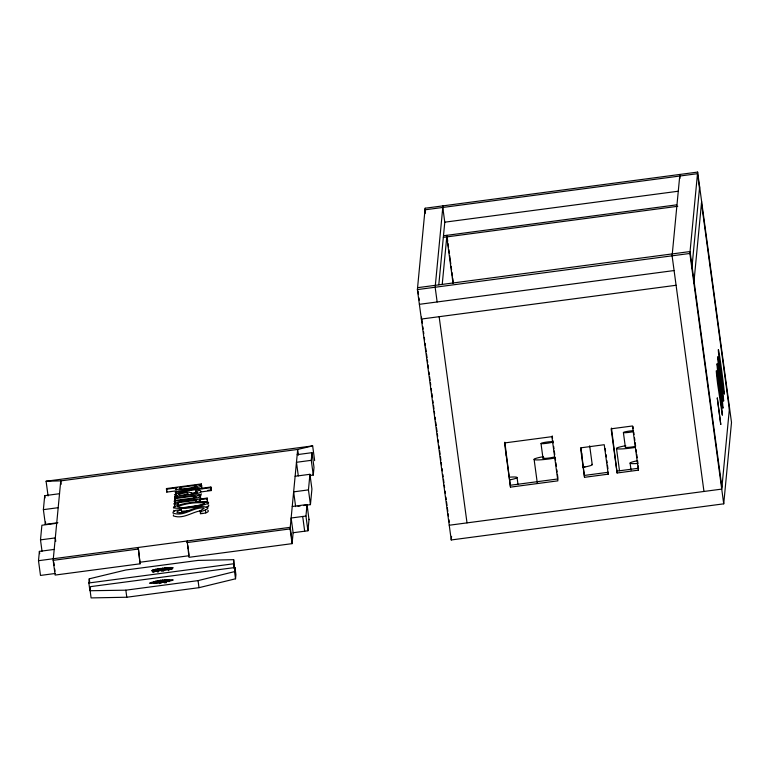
<?xml version="1.0" encoding="UTF-8"?>
<svg xmlns="http://www.w3.org/2000/svg" width="770" height="770" viewBox="0 0 770 770"><rect width="100%" height="100%" fill="white"/><g stroke="black" fill="none" stroke-linecap="round" stroke-linejoin="round"><path stroke-width="1.16" d="M55.296 573.467L40.492 575.431L38.5 560.704L39.395 551.387L54.198 549.424M42.023 551.204L40.492 539.876L41.888 525.246L56.701 523.282M57.904 522.715L45.372 524.38L43.38 509.653L44.718 495.668L59.521 493.705M45.372 524.38L45.594 522.05M140.092 563.804L138.254 547.48L140.092 563.804L55.151 575.065L53.159 560.339L60.753 480.875L297.692 449.449L312.659 445.888L314.641 460.624M89.83 590.157L88.858 582.977L89.262 578.819L125.78 570.002L197.986 560.425L233.676 559.675L234.446 568.924M176.282 490.837L166.801 492.097L166.474 488.565L201.316 483.945L201.644 487.477L201.316 483.945M166.801 492.097L166.474 488.565M174.8 503.079L174.607 500.51L192.394 498.123L196.764 496.766L193.79 496.063L174.78 498.642L175.175 501.53M174.78 498.642L174.848 497.93L200.306 494.552L200.633 498.084M174.973 496.679L175.031 496.034L177.745 495.668L174.453 494.735C179.381 492.502 186.157 490.894 191.403 492.81L191.845 493.801L194.935 493.32L197.418 492.04L195.801 491.01L200.152 490.432L201.201 491.539L200.056 492.675L196.379 493.724L174.973 496.679L175.233 498.604M175.637 494.311L175.445 491.741L210.893 487.035L211.221 490.567L200.585 491.982M178.573 505.803L178.313 503.84L177.543 503.368L179.362 502.521L196.206 500.182L196.466 502.098M181.383 509.576L177.071 511.578L177.071 512.599C187.803 514.148 196.793 503.474 207.862 507.613L207.996 507.988C206.293 510.837 193.924 513.696 204.098 508.498L203.771 508.056C193.106 506.833 184.097 517.199 173 513.051L173.067 512.04L175.733 510.327L181.383 509.576L181.768 512.512L179.834 513.186M292.244 506.496L307.047 504.533L305.95 516.044L291.137 518.008L293.129 532.734L292.09 543.649L189.006 557.316L187.168 540.992L187.466 543.254M196.206 500.182L196.081 501.52L199.68 501.049L199.805 499.701L207.12 498.729L207.188 498.084L199.873 499.056L200.133 500.972M199.873 499.056L178.736 501.934L173.808 503.705L174.453 504.388L178.313 503.878M200.306 494.552L200.238 495.206L197.418 495.582C212.125 497.526 168.899 501.636 174.54 501.164M207.775 510.192L208.381 510.876C208.67 513.561 195.898 514.302 202.048 513.099M201.24 502.444L207.515 501.616L207.188 498.084M211.221 490.567L210.893 487.035M233.839 567.923L233.676 559.675M292.09 543.649L290.097 528.913L297.692 449.449L298.462 455.118M303.601 505.534L310.435 504.629L308.452 489.893L309.935 474.301L295.131 476.264M309.848 475.504L313.265 475.052L311.272 460.325L312.004 452.673L297.201 454.637M293.129 532.734L307.942 530.771L309.039 519.259M310.435 504.629L311.927 489.027L309.935 474.301M313.265 475.052L313.996 467.4L312.004 452.673M417.388 289.597L425.165 208.218L697.649 172.085L731.5 422.441L723.723 503.83L451.239 539.962L417.388 289.597L689.872 253.465L697.649 172.085M421.556 317.134L421.373 319.05L676.079 285.275M442.942 205.859L435.156 287.239L437.148 301.975M438.804 284.717L444.781 222.184L442.789 207.457M442.259 284.111L446.918 235.312M451.239 539.962L451.586 536.372M506.265 455.907L506.448 453.992M510.481 487.131L504.514 442.952L551.898 436.667L557.875 480.846L510.481 487.131L504.851 442.211M581.581 455.513L581.764 453.597M584.709 475.398L608.406 472.251L608.223 474.166L584.526 477.313L581.023 448.13M638.301 465.927L638.426 470.162L617.107 472.992L611.476 428.053M679.881 174.444L672.104 255.823L703.963 491.453M691.864 268.191L699.641 186.812M693.857 282.917L701.634 201.538M729.508 407.715L721.731 489.104L449.247 525.236M90.129 590.734L90.533 586.634L234.956 567.519L235.918 574.699L235.524 578.799L199.006 587.674L126.8 597.231L91.091 597.915L90.129 590.734L125.847 590.176L198.054 580.619L234.552 571.619L234.956 567.519M173.452 514.928L173.394 515.929C183.424 519.404 192.009 511.886 201.374 510.674M176.08 491.356L175.589 491.953L176.455 492.492M175.464 497.064L175.156 498.065M180.565 487.333L179.064 488.45L181.393 488.979L188.525 488.334L197.774 486.149L194.983 485.427L180.565 487.333L180.825 489.258M152.422 570.185L151.68 570.859L161.402 570.57L169.852 569.136L173.26 567.798L167.812 567.567L155.713 569.28L152.422 570.185L152.701 572.235M206.196 507.392L208.622 506.208L208.728 505.168L207.881 504.812M199.507 495.918L201.076 495.197L201.24 493.762M183.173 507.661L197.293 505.649M584.95 466.976L582.909 467.332A14.948 1.559 -7.7 0 0 584.69 467.024L587.789 466.37A14.948 1.559 -7.7 0 0 591.764 464.32M233.281 563.823L88.858 582.977M444.781 222.184L678.168 191.239M443.501 235.774L676.715 204.839M443.347 237.362L677.783 206.283M417.571 287.682L690.055 251.549L721.913 487.189M419.381 304.323L674.096 270.549M48.087 495.967L46.094 481.24L312.659 445.888M311.272 460.325L296.469 462.289L298.308 475.879M166.416 489.21L177.081 487.795L175.396 489.383L178.621 489.797A12.349 1.29 -7.7 0 0 185.609 489.345L194.078 488.161A11.165 1.165 -7.7 0 0 199.796 486.909L201.836 485.774L198.583 484.946L201.249 484.59M43.38 509.653L58.193 507.69M175.377 492.386L210.836 487.689M207.736 490.384L211.288 489.922M191.133 493.233L197.043 492.454M308.452 489.893L293.639 491.857L295.632 506.593M40.492 539.876L55.296 537.912L55.758 541.31M297.913 506.285L300.185 505.986M510.664 485.216L558.058 478.93M617.29 471.076L638.619 468.247M38.5 560.704L290.252 527.325L292.244 542.051M53.159 560.339L138.1 549.077M187.014 542.59L290.097 528.913M140.246 562.206L189.151 555.719M189.073 510.625L181.556 511.338M199.642 505.476L201.605 505.409M46.094 481.24L60.753 480.875L61.215 484.272M201.326 488.093L202.231 488.652M200.344 498.748L201.211 499.287M174.703 511.165L173.635 510.327M161.912 571.34L160.718 568.375L160.997 570.474M161.392 582.274L160.593 580.291C121.111 588.646 203.165 577.173 160.593 580.291L161.007 583.371M163.712 571.003L162.547 568.116L162.961 571.176M159.968 583.525L158.774 580.561L159.188 583.641M159.717 570.637L158.928 568.664L159.207 570.714M163.221 582.043L162.431 580.051L162.701 582.101M165.155 569.887L164.376 567.894L164.693 570.262M157.812 582.823L157.042 580.859L157.311 582.909M158.389 571.918L157.253 568.963L157.667 572.043M165.386 582.851L164.231 579.839L164.655 582.919M156.166 583.131L155.424 581.167L155.704 583.217M166.898 569.713L166.147 567.702L166.426 569.762M156.435 571.244L155.713 569.28L155.992 571.33M166.695 581.697L165.964 579.675L166.378 582.755M154.674 583.439L153.981 581.475L154.26 583.525M168.88 570.609L167.812 567.567L168.226 570.647M168.235 581.591L167.552 579.56L167.831 581.61M155.04 571.552L154.375 569.588L154.655 571.648M169.977 569.511L169.323 567.471L169.602 569.531M169.593 581.543L168.977 579.492L169.246 581.543M153.962 572.187L153.269 569.896L153.548 571.946M171.229 569.492L170.642 567.432L170.921 569.492M699.487 188.409L697.495 173.683L425.011 209.815L425.473 213.213M701.48 203.136L729.354 409.313M679.727 176.041L680.035 178.303M689.872 253.465L723.723 503.83M632.959 426.387L633.267 428.717M633.739 432.201L634.057 434.53M634.528 438.014L634.846 440.344M635.154 442.673L635.625 446.157M636.097 449.642L636.415 451.971M636.732 454.3L637.204 457.784M637.675 461.269L637.984 463.598M638.426 470.162L632.459 425.983L611.13 428.813L617.107 472.992M630.101 463.088L631.063 470.152M623.382 432.49L625.375 447.226M616.491 448.4L619.513 470.788M605.22 448.689L605.538 451.047M606.019 454.579L606.337 456.937M606.808 460.47L607.126 462.828M607.453 465.186L607.925 468.718M608.223 474.166L604.238 444.714L580.541 447.861L584.526 477.313M589.685 445.811L592.226 464.666M552.234 435.916L552.552 438.236M552.87 440.565L553.178 442.885M553.649 446.379L553.967 448.698M554.284 451.028L554.756 454.512M555.228 458.006L555.536 460.325M555.853 462.655L556.325 466.139M556.797 469.633L557.114 471.952M557.422 474.281L557.894 477.766M540.992 443.453L542.985 458.179M534.101 459.353L537.287 482.915M517.065 477.554L518.018 484.619M447.399 238.892L447.726 241.28M448.044 243.657L448.535 247.237M448.852 249.615L449.333 253.195M449.661 255.573L450.787 263.918M451.114 266.305L451.595 269.875M451.913 272.262L452.394 275.833M452.722 278.22L453.203 281.791M446.764 236.91L453.049 283.389M425.165 208.218L425.473 210.489M439.141 316.701L467.015 522.878M418.033 291.079L418.495 294.477M418.947 297.884L419.255 300.146M421.873 319.521L422.364 323.102M422.846 326.673L423.163 329.06M423.49 331.437L423.808 333.824M424.289 337.395L424.617 339.782M425.098 343.362L425.425 345.74M425.743 348.127L426.224 351.697M426.551 354.084L427.032 357.655M427.36 360.042L427.677 362.429M427.995 364.807L428.486 368.387M428.967 371.958L429.285 374.345M429.612 376.732L430.093 380.303M430.42 382.69L430.738 385.067M431.219 388.648L431.547 391.025M431.864 393.412L432.355 396.983M432.836 400.564L433.154 402.951M433.481 405.328L433.962 408.909M434.28 411.286L434.607 413.673M435.089 417.244L435.416 419.631M435.733 422.018L436.215 425.589M436.542 427.976L437.023 431.547M437.341 433.933L437.668 436.32M438.149 439.891L438.476 442.278M438.958 445.849L439.275 448.236M439.603 450.614L440.084 454.194M440.411 456.581L440.892 460.152M441.21 462.539L441.537 464.916M442.019 468.497L442.336 470.874M442.827 474.455L443.145 476.842M443.472 479.219L443.953 482.8M444.271 485.177L444.598 487.564M445.079 491.135L445.406 493.522M445.888 497.102L446.205 499.48M446.533 501.867L447.014 505.438M447.332 507.825L447.822 511.396M448.14 513.782L448.467 516.169M448.949 519.74L449.266 522.127M307.047 504.533L309.001 519.654M305.95 516.044L307.942 530.771M302.697 516.468L304.679 531.204M234.552 571.619L235.524 578.799M207.12 498.729L207.515 501.616M205.455 510.106L205.84 512.984M199.805 499.701L200.2 502.589M200.123 510.76L200.508 513.696M195.801 491.01L196.061 492.935M194.983 485.427L195.243 487.343M193.79 496.063L194.175 499.008M198.054 580.619L199.006 587.674M187.774 545.526L188.236 548.923M188.544 551.185L189.006 554.583M178.005 502.906L178.399 505.794M175.445 491.741L175.83 494.619M174.848 497.93L175.242 500.808M174.607 500.51L174.992 503.397M174.453 504.388L174.848 507.276M171.72 567.452L171.989 569.502M125.847 590.176L126.8 597.231M89.262 578.819L89.676 581.899M53.765 562.139L54.227 565.536M54.689 568.934L54.997 571.205M44.718 495.668L45.026 497.94M39.395 551.387L39.694 553.649M634.981 447.466A14.948 1.559 -7.7 0 1 617.222 448.804A14.948 1.559 -7.7 0 1 625.769 445.714M635.443 446.331A5.977 0.626 -7.7 0 1 628.282 447.38A5.977 0.626 -7.7 0 1 625.596 447.033M633.45 431.604A5.977 0.626 -7.7 0 1 625.076 432.711A5.977 0.626 -7.7 0 1 625.163 431.816A5.977 0.626 -7.7 0 1 633.537 430.7M637.377 463.482A14.948 1.559 -7.7 0 1 637.647 460.72M554.612 456.803A5.977 0.626 -7.7 0 1 546.585 458.285A5.977 0.626 -7.7 0 1 543.812 457.755M555.324 457.958A14.948 1.559 -7.7 0 1 535.362 459.844A14.948 1.559 -7.7 0 1 543.379 456.668M509.788 477.15A14.948 1.559 -7.7 0 1 509.528 479.912M208.583 502.762L208.237 503.33C197.438 507.411 184.944 509.307 173.481 507.931L173.587 506.891C184.386 502.8 196.879 500.895 208.333 502.29L208.583 502.762M177.398 506.544C183.934 509.384 196.62 506.111 204.425 503.676L204.502 502.935C195.522 502.098 185.897 503.522 177.398 506.544M178.736 494.051C179.035 496.862 186.379 493.907 188.381 494.263L187.505 493.05L185.926 492.819L178.736 494.051M724.31 393.913L723.8 392.161A22.282 0.539 82.4 0 1 720.354 368.57L719.661 363.036A22.282 0.539 82.4 0 1 720.056 358.916L721.567 369.581A22.282 0.539 82.4 0 1 724.031 389.784L724.31 393.913M723.646 400.949L723.126 399.197A22.282 0.539 82.4 0 1 719.681 375.606L718.988 370.072A22.282 0.539 82.4 0 1 719.382 365.952L720.903 376.617A22.282 0.539 82.4 0 1 723.357 396.82L723.646 400.949M717.284 398.013L720.768 424.443L717.284 398.013M722.972 407.975L722.462 406.223A22.282 0.539 82.4 0 1 719.016 382.632L718.323 377.098A22.282 0.539 82.4 0 1 718.718 372.978L720.229 383.633A22.282 0.539 82.4 0 1 722.684 403.846L722.972 407.975M722.299 415.02L717.65 384.143A22.282 0.539 82.4 0 1 718.044 380.014L719.555 390.679A22.282 0.539 82.4 0 1 722.019 410.882L722.299 415.02M543.899 443.607A5.977 0.626 -7.7 0 0 552.841 441.884A5.977 0.626 -7.7 0 0 544.005 442.509A5.977 0.626 -7.7 0 0 543.899 443.607"/></g></svg>
